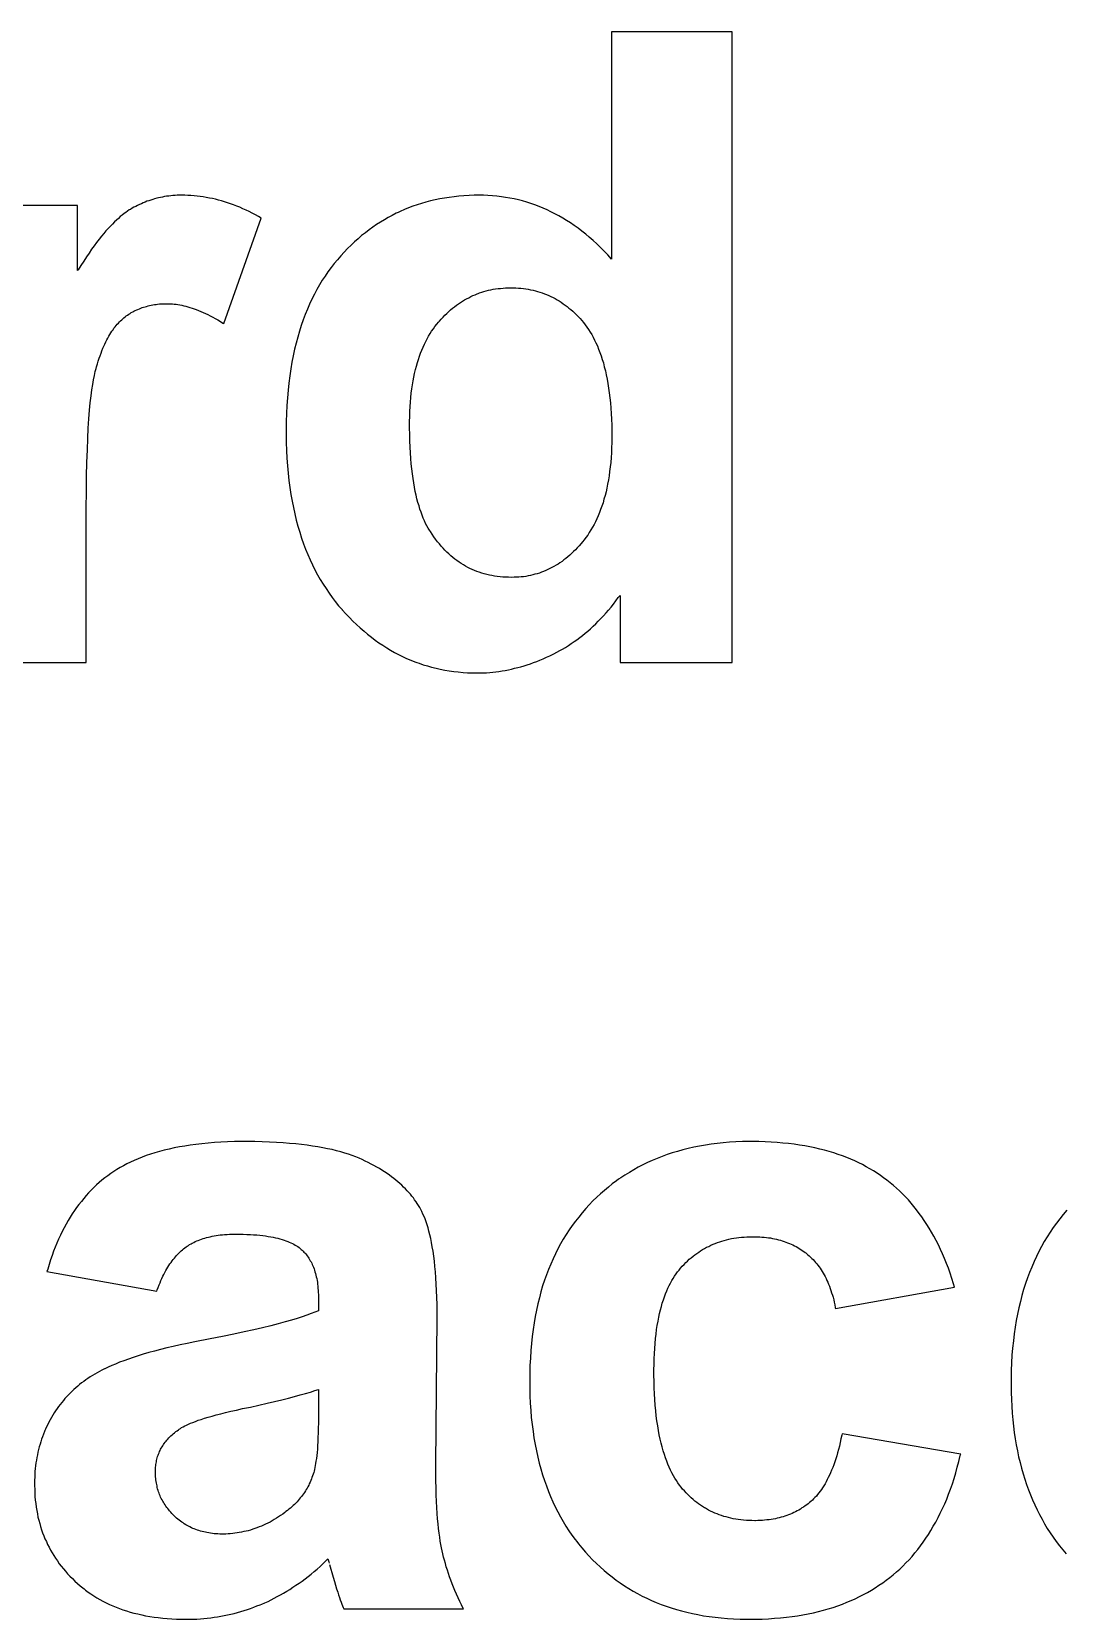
# Model space of a CAD drawing. Header units: millimetres. Extents: x 0 to 841, y 0 to 594.
# Drawn here: x 226.92 to 233.46, y 324.76 to 334.83 of the extents above; entities that cross this region are included whole.
import ezdxf

# ---------------------------------------------------------------- set-up
doc = ezdxf.new("R2010")
doc.units = ezdxf.units.MM
doc.header["$LTSCALE"] = 46.255
doc.layers.add('5_CURVES', color=7, linetype='CONTINUOUS')

msp = doc.modelspace()

# ---------------------------------------------------------------- linework, layer by layer
at = {"layer": '5_CURVES', "color": 7, "linetype": 'CONTINUOUS'}
for p, q in [((230.594, 334.83), (230.594, 333.389)), ((231.361, 334.83), (230.594, 334.83)), ((231.361, 330.83), (231.361, 334.83)), ((227.208, 333.728), (226.496, 333.728)), ((227.208, 333.316), (227.208, 333.728)), ((228.136, 332.98), (228.373, 333.649)), ((230.649, 331.256), (230.649, 330.83)), ((226.496, 330.83), (227.263, 330.83)), ((230.649, 330.83), (231.361, 330.83)), ((227.014, 326.969), (227.71, 326.844)), ((232.016, 326.735), (232.771, 326.871)), ((228.736, 326.797), (228.736, 326.721)), ((229.481, 325.743), (229.489, 326.677)), ((232.81, 325.812), (232.057, 325.941)), ((228.806, 325.112), (228.829, 325.031)), ((228.897, 324.83), (229.655, 324.83))]:
    msp.add_line(p, q, dxfattribs=at)
for points in [[(227.868, 333.793), (227.854, 333.793), (227.84, 333.793), (227.827, 333.792), (227.813, 333.791), (227.8, 333.79), (227.786, 333.788), (227.773, 333.787), (227.76, 333.785), (227.754, 333.784), (227.747, 333.782), (227.735, 333.78), (227.722, 333.777), (227.71, 333.774), (227.697, 333.771), (227.685, 333.767), (227.673, 333.763), (227.66, 333.759), (227.648, 333.755), (227.636, 333.75), (227.625, 333.746), (227.613, 333.74), (227.601, 333.735), (227.589, 333.729), (227.578, 333.723), (227.566, 333.717), (227.555, 333.711), (227.543, 333.704), (227.536, 333.7)], [(228.373, 333.649), (228.356, 333.658), (228.336, 333.669), (228.316, 333.68), (228.296, 333.69), (228.277, 333.699), (228.257, 333.708), (228.237, 333.717), (228.218, 333.725), (228.198, 333.732), (228.179, 333.739), (228.16, 333.746), (228.14, 333.752), (228.121, 333.758), (228.102, 333.763), (228.082, 333.768), (228.063, 333.772), (228.044, 333.776), (228.024, 333.78), (228.005, 333.783), (227.986, 333.786), (227.966, 333.788), (227.947, 333.79), (227.927, 333.791), (227.917, 333.792), (227.908, 333.792), (227.888, 333.793), (227.868, 333.793)], [(229.754, 333.793), (229.723, 333.793), (229.691, 333.792), (229.659, 333.79), (229.627, 333.788), (229.596, 333.784), (229.565, 333.78), (229.535, 333.776), (229.505, 333.77), (229.476, 333.764), (229.447, 333.758), (229.418, 333.75), (229.39, 333.742), (229.362, 333.733), (229.335, 333.724), (229.308, 333.714), (229.282, 333.703), (229.255, 333.691), (229.242, 333.685), (229.229, 333.679), (229.204, 333.666), (229.179, 333.653), (229.154, 333.638), (229.129, 333.623), (229.105, 333.608), (229.081, 333.591), (229.057, 333.574), (229.034, 333.556), (229.01, 333.538), (228.988, 333.518), (228.965, 333.498), (228.943, 333.477), (228.92, 333.455), (228.899, 333.433), (228.877, 333.409)], [(230.594, 333.389), (230.571, 333.415), (230.548, 333.439), (230.525, 333.462), (230.502, 333.485), (230.478, 333.507), (230.454, 333.527), (230.431, 333.547), (230.407, 333.566), (230.383, 333.584), (230.359, 333.602), (230.335, 333.618), (230.31, 333.634), (230.286, 333.649), (230.261, 333.663), (230.236, 333.676), (230.211, 333.689), (230.186, 333.701), (230.161, 333.712), (230.135, 333.722), (230.109, 333.732), (230.083, 333.741), (230.057, 333.749), (230.031, 333.757), (230.004, 333.764), (229.977, 333.77), (229.95, 333.775), (229.923, 333.78), (229.896, 333.784), (229.868, 333.787), (229.84, 333.79), (229.811, 333.792), (229.783, 333.793), (229.754, 333.793)], [(227.536, 333.7), (227.525, 333.693), (227.514, 333.685), (227.503, 333.677), (227.491, 333.668), (227.479, 333.658), (227.467, 333.647), (227.455, 333.636), (227.442, 333.624), (227.429, 333.611), (227.416, 333.597), (227.402, 333.583), (227.388, 333.567), (227.374, 333.55), (227.359, 333.533), (227.344, 333.514), (227.329, 333.494), (227.313, 333.473), (227.297, 333.451), (227.281, 333.427), (227.264, 333.402), (227.247, 333.376), (227.229, 333.349), (227.211, 333.32), (227.208, 333.316)], [(228.877, 333.409), (228.856, 333.385), (228.835, 333.36), (228.816, 333.335), (228.796, 333.308), (228.778, 333.281), (228.76, 333.254), (228.743, 333.225), (228.726, 333.196), (228.71, 333.166), (228.695, 333.135), (228.68, 333.103), (228.666, 333.071), (228.652, 333.037), (228.639, 333.003), (228.627, 332.968), (228.616, 332.931), (228.605, 332.894), (228.595, 332.856), (228.585, 332.817), (228.576, 332.776), (228.568, 332.735), (228.561, 332.692), (228.554, 332.648), (228.549, 332.603), (228.544, 332.557), (228.54, 332.509), (228.536, 332.461), (228.534, 332.41), (228.532, 332.359), (228.531, 332.306), (228.531, 332.29)], [(229.497, 332.988), (229.503, 332.995), (229.514, 333.008), (229.526, 333.021), (229.538, 333.033), (229.55, 333.044), (229.562, 333.056), (229.574, 333.066), (229.586, 333.077), (229.599, 333.087), (229.611, 333.096), (229.624, 333.105), (229.637, 333.114), (229.65, 333.122), (229.663, 333.13), (229.676, 333.137), (229.689, 333.144), (229.702, 333.151), (229.716, 333.157), (229.73, 333.163), (229.743, 333.169), (229.75, 333.171), (229.757, 333.174), (229.772, 333.179), (229.786, 333.183), (229.8, 333.187), (229.815, 333.191), (229.83, 333.194), (229.845, 333.197), (229.86, 333.2), (229.875, 333.202), (229.891, 333.203), (229.907, 333.205), (229.923, 333.206), (229.939, 333.206), (229.956, 333.207)], [(229.956, 333.207), (229.971, 333.206), (229.987, 333.206), (230.004, 333.205), (230.02, 333.204), (230.036, 333.202), (230.051, 333.2), (230.067, 333.197), (230.082, 333.194), (230.097, 333.191), (230.112, 333.187), (230.126, 333.183), (230.141, 333.179), (230.155, 333.174), (230.169, 333.169), (230.183, 333.164), (230.197, 333.158), (230.21, 333.152), (230.224, 333.145), (230.237, 333.138), (230.25, 333.131), (230.263, 333.123), (230.275, 333.115), (230.288, 333.106), (230.3, 333.097), (230.313, 333.088), (230.325, 333.078), (230.337, 333.068), (230.349, 333.058), (230.36, 333.047), (230.372, 333.036), (230.383, 333.024), (230.395, 333.011), (230.406, 332.999), (230.417, 332.986)], [(227.502, 333.016), (227.51, 333.022), (227.517, 333.028), (227.525, 333.034), (227.533, 333.039), (227.541, 333.044), (227.549, 333.049), (227.558, 333.054), (227.566, 333.058), (227.574, 333.062), (227.583, 333.066), (227.591, 333.07), (227.6, 333.074), (227.609, 333.077), (227.618, 333.081), (227.627, 333.084), (227.637, 333.087), (227.646, 333.089), (227.656, 333.092), (227.665, 333.094), (227.675, 333.096), (227.685, 333.098), (227.695, 333.1), (227.706, 333.101), (227.716, 333.103), (227.727, 333.104), (227.738, 333.104), (227.749, 333.105), (227.76, 333.105), (227.772, 333.106), (227.775, 333.106)], [(227.775, 333.106), (227.787, 333.106), (227.798, 333.105), (227.81, 333.104), (227.821, 333.103), (227.833, 333.102), (227.845, 333.1), (227.857, 333.098), (227.869, 333.096), (227.882, 333.093), (227.895, 333.09), (227.908, 333.086), (227.921, 333.082), (227.934, 333.078), (227.948, 333.074), (227.961, 333.069), (227.975, 333.063), (227.99, 333.057), (228.004, 333.051), (228.019, 333.044), (228.034, 333.037), (228.049, 333.029), (228.065, 333.021), (228.081, 333.013), (228.097, 333.003), (228.114, 332.994), (228.13, 332.983), (228.136, 332.98)], [(227.326, 332.696), (227.328, 332.705), (227.334, 332.724), (227.339, 332.742), (227.345, 332.76), (227.351, 332.776), (227.357, 332.792), (227.363, 332.808), (227.369, 332.823), (227.375, 332.837), (227.381, 332.85), (227.388, 332.864), (227.394, 332.876), (227.4, 332.888), (227.407, 332.9), (227.413, 332.911), (227.419, 332.921), (227.426, 332.931), (227.433, 332.941), (227.439, 332.95), (227.446, 332.959), (227.453, 332.967), (227.46, 332.975), (227.467, 332.983), (227.474, 332.99), (227.481, 332.997), (227.488, 333.004), (227.495, 333.01), (227.502, 333.016)], [(229.314, 332.342), (229.314, 332.359), (229.315, 332.391), (229.316, 332.423), (229.318, 332.453), (229.32, 332.482), (229.322, 332.511), (229.325, 332.538), (229.328, 332.565), (229.332, 332.591), (229.336, 332.616), (229.341, 332.641), (229.346, 332.664), (229.352, 332.688), (229.357, 332.71), (229.364, 332.732), (229.37, 332.753), (229.377, 332.773), (229.384, 332.793), (229.392, 332.812), (229.4, 332.831), (229.408, 332.849), (229.417, 332.866), (229.426, 332.883), (229.435, 332.9), (229.444, 332.916), (229.454, 332.931), (229.465, 332.946), (229.475, 332.961), (229.486, 332.975), (229.497, 332.988)], [(230.417, 332.986), (230.428, 332.972), (230.438, 332.957), (230.449, 332.942), (230.459, 332.926), (230.469, 332.91), (230.478, 332.893), (230.487, 332.875), (230.496, 332.857), (230.505, 332.838), (230.513, 332.818), (230.521, 332.797), (230.529, 332.776), (230.536, 332.753), (230.543, 332.73), (230.549, 332.706), (230.556, 332.681), (230.561, 332.655), (230.567, 332.628), (230.572, 332.6), (230.576, 332.571), (230.581, 332.541), (230.584, 332.51), (230.588, 332.478), (230.591, 332.444), (230.593, 332.41), (230.595, 332.374), (230.596, 332.336), (230.597, 332.298), (230.597, 332.268)], [(227.263, 330.83), (227.263, 331.81), (227.264, 331.916), (227.265, 332.013), (227.267, 332.1), (227.27, 332.18), (227.273, 332.252), (227.276, 332.317), (227.28, 332.376), (227.284, 332.43), (227.289, 332.478), (227.294, 332.521), (227.299, 332.559), (227.304, 332.594), (227.309, 332.624), (227.315, 332.651), (227.32, 332.675), (227.326, 332.696)], [(228.531, 332.29), (228.531, 332.277), (228.532, 332.225), (228.534, 332.175), (228.536, 332.126), (228.539, 332.078), (228.544, 332.031), (228.549, 331.985), (228.555, 331.94), (228.561, 331.897), (228.569, 331.854), (228.577, 331.813), (228.586, 331.773), (228.595, 331.733), (228.606, 331.695), (228.617, 331.657), (228.629, 331.62), (228.641, 331.584), (228.654, 331.549), (228.668, 331.515), (228.683, 331.482), (228.698, 331.45), (228.714, 331.418), (228.73, 331.387), (228.747, 331.357), (228.765, 331.328), (228.784, 331.299), (228.803, 331.271), (228.823, 331.244), (228.843, 331.217), (228.864, 331.191), (228.886, 331.166)], [(229.441, 331.669), (229.432, 331.683), (229.424, 331.698), (229.416, 331.713), (229.409, 331.73), (229.401, 331.747), (229.394, 331.764), (229.387, 331.783), (229.38, 331.803), (229.374, 331.824), (229.367, 331.845), (229.361, 331.868), (229.356, 331.892), (229.35, 331.916), (229.345, 331.942), (229.34, 331.97), (229.336, 331.998), (229.332, 332.028), (229.328, 332.059), (229.325, 332.091), (229.322, 332.125), (229.32, 332.16), (229.318, 332.197), (229.316, 332.236), (229.315, 332.276), (229.314, 332.318), (229.314, 332.342)], [(230.597, 332.268), (230.597, 332.26), (230.596, 332.226), (230.595, 332.193), (230.594, 332.161), (230.592, 332.13), (230.59, 332.1), (230.587, 332.071), (230.583, 332.042), (230.579, 332.015), (230.575, 331.988), (230.57, 331.962), (230.565, 331.937), (230.56, 331.913), (230.554, 331.889), (230.547, 331.866), (230.541, 331.844), (230.534, 331.822), (230.526, 331.801), (230.518, 331.781), (230.51, 331.761), (230.502, 331.742), (230.493, 331.723), (230.484, 331.705), (230.474, 331.688), (230.464, 331.671), (230.454, 331.655), (230.444, 331.639), (230.433, 331.624), (230.422, 331.609), (230.41, 331.595)], [(229.961, 331.37), (229.942, 331.371), (229.924, 331.371), (229.905, 331.372), (229.888, 331.374), (229.87, 331.376), (229.853, 331.379), (229.836, 331.382), (229.82, 331.385), (229.803, 331.389), (229.787, 331.393), (229.772, 331.398), (229.756, 331.403), (229.741, 331.408), (229.726, 331.414), (229.711, 331.42), (229.697, 331.427), (229.683, 331.434), (229.669, 331.442), (229.655, 331.45), (229.641, 331.458), (229.628, 331.467), (229.614, 331.477), (229.601, 331.486), (229.588, 331.497), (229.576, 331.508), (229.563, 331.519), (229.551, 331.531), (229.538, 331.543), (229.526, 331.556), (229.514, 331.569), (229.503, 331.583), (229.491, 331.597), (229.479, 331.612), (229.468, 331.628), (229.457, 331.644), (229.446, 331.661), (229.441, 331.669)], [(230.41, 331.595), (230.402, 331.585), (230.39, 331.571), (230.378, 331.558), (230.366, 331.546), (230.354, 331.534), (230.342, 331.523), (230.33, 331.512), (230.318, 331.501), (230.306, 331.491), (230.293, 331.481), (230.281, 331.472), (230.268, 331.463), (230.256, 331.455), (230.243, 331.447), (230.23, 331.44), (230.217, 331.433), (230.204, 331.426), (230.191, 331.42), (230.178, 331.414), (230.164, 331.408), (230.157, 331.405), (230.151, 331.403), (230.137, 331.398), (230.123, 331.394), (230.109, 331.39), (230.095, 331.386), (230.081, 331.383), (230.067, 331.38), (230.052, 331.377), (230.037, 331.375), (230.022, 331.374), (230.007, 331.372), (229.992, 331.371), (229.977, 331.371), (229.961, 331.37)], [(230.228, 330.886), (230.247, 330.896), (230.266, 330.906), (230.285, 330.916), (230.303, 330.927), (230.321, 330.939), (230.339, 330.951), (230.357, 330.963), (230.375, 330.975), (230.393, 330.989), (230.41, 331.002), (230.427, 331.016), (230.444, 331.03), (230.461, 331.045), (230.478, 331.061), (230.495, 331.076), (230.511, 331.093), (230.528, 331.109), (230.544, 331.127), (230.56, 331.145), (230.576, 331.163), (230.592, 331.182), (230.607, 331.201), (230.623, 331.221), (230.638, 331.242), (230.649, 331.256)], [(228.886, 331.166), (228.887, 331.165), (228.909, 331.14), (228.932, 331.116), (228.955, 331.093), (228.978, 331.071), (229.001, 331.05), (229.025, 331.029), (229.048, 331.01), (229.072, 330.991), (229.096, 330.973), (229.12, 330.956), (229.145, 330.94), (229.169, 330.924), (229.194, 330.909), (229.219, 330.895), (229.244, 330.882), (229.27, 330.869), (229.295, 330.857), (229.321, 330.846), (229.347, 330.836), (229.36, 330.831), (229.374, 330.826), (229.4, 330.817), (229.427, 330.809), (229.454, 330.801), (229.482, 330.794), (229.509, 330.788), (229.537, 330.783), (229.566, 330.778), (229.594, 330.774), (229.623, 330.771), (229.653, 330.768), (229.682, 330.766), (229.712, 330.765), (229.743, 330.765)], [(229.743, 330.765), (229.763, 330.765), (229.782, 330.765), (229.802, 330.766), (229.822, 330.768), (229.842, 330.77), (229.861, 330.772), (229.881, 330.774), (229.901, 330.777), (229.921, 330.781), (229.941, 330.785), (229.96, 330.789), (229.98, 330.794), (230, 330.799), (230.02, 330.804), (230.04, 330.81), (230.06, 330.816), (230.081, 330.823), (230.101, 330.831), (230.121, 330.838), (230.141, 330.846), (230.162, 330.855), (230.182, 330.864), (230.203, 330.874), (230.224, 330.884), (230.228, 330.886)], [(228.269, 327.793), (228.248, 327.793), (228.203, 327.793), (228.159, 327.791), (228.117, 327.789), (228.076, 327.787), (228.036, 327.784), (227.997, 327.78), (227.959, 327.775), (227.923, 327.77), (227.888, 327.765), (227.854, 327.759), (227.821, 327.753), (227.789, 327.746), (227.758, 327.738), (227.728, 327.73), (227.699, 327.722), (227.671, 327.713), (227.644, 327.704), (227.617, 327.694), (227.592, 327.684), (227.568, 327.674), (227.544, 327.663), (227.521, 327.652), (227.499, 327.64), (227.478, 327.628), (227.458, 327.616), (227.438, 327.603), (227.419, 327.59)], [(229.033, 327.67), (229.014, 327.679), (228.994, 327.688), (228.973, 327.696), (228.95, 327.705), (228.927, 327.713), (228.903, 327.72), (228.878, 327.728), (228.851, 327.735), (228.823, 327.742), (228.794, 327.748), (228.764, 327.754), (228.732, 327.76), (228.699, 327.765), (228.665, 327.77), (228.629, 327.775), (228.592, 327.779), (228.553, 327.782), (228.512, 327.785), (228.47, 327.788), (228.426, 327.79), (228.38, 327.792), (228.332, 327.793), (228.283, 327.793), (228.269, 327.793)], [(231.481, 327.793), (231.467, 327.793), (231.425, 327.793), (231.384, 327.791), (231.344, 327.789), (231.304, 327.785), (231.265, 327.781), (231.227, 327.776), (231.19, 327.771), (231.153, 327.764), (231.117, 327.757), (231.082, 327.749), (231.047, 327.741), (231.014, 327.731), (230.98, 327.721), (230.948, 327.711), (230.916, 327.699), (230.884, 327.687), (230.853, 327.674), (230.823, 327.66), (230.794, 327.646), (230.764, 327.631), (230.736, 327.615), (230.708, 327.598), (230.68, 327.581), (230.653, 327.563), (230.64, 327.554), (230.627, 327.544), (230.6, 327.525), (230.575, 327.505), (230.55, 327.484), (230.525, 327.462), (230.501, 327.44), (230.477, 327.417), (230.454, 327.393)], [(232.321, 327.564), (232.3, 327.579), (232.279, 327.594), (232.257, 327.608), (232.234, 327.621), (232.211, 327.634), (232.187, 327.647), (232.163, 327.659), (232.138, 327.671), (232.113, 327.682), (232.087, 327.693), (232.06, 327.703), (232.032, 327.712), (232.004, 327.722), (231.975, 327.73), (231.946, 327.739), (231.916, 327.746), (231.885, 327.753), (231.853, 327.76), (231.82, 327.766), (231.787, 327.771), (231.753, 327.776), (231.718, 327.781), (231.682, 327.784), (231.645, 327.787), (231.608, 327.79), (231.569, 327.792), (231.53, 327.793), (231.489, 327.793), (231.481, 327.793)], [(229.385, 327.362), (229.378, 327.375), (229.371, 327.387), (229.363, 327.4), (229.355, 327.412), (229.346, 327.424), (229.338, 327.436), (229.328, 327.447), (229.319, 327.459), (229.309, 327.471), (229.298, 327.482), (229.288, 327.493), (229.276, 327.505), (229.265, 327.516), (229.253, 327.527), (229.24, 327.538), (229.227, 327.548), (229.214, 327.559), (229.2, 327.57), (229.186, 327.58), (229.171, 327.591), (229.155, 327.601), (229.139, 327.611), (229.123, 327.622), (229.106, 327.632), (229.088, 327.642), (229.07, 327.651), (229.051, 327.661), (229.033, 327.67)], [(227.419, 327.59), (227.4, 327.577), (227.381, 327.563), (227.363, 327.548), (227.346, 327.533), (227.328, 327.518), (227.311, 327.502), (227.295, 327.485), (227.278, 327.468), (227.263, 327.451), (227.247, 327.433), (227.232, 327.414), (227.217, 327.395), (227.202, 327.376), (227.188, 327.356), (227.174, 327.335), (227.161, 327.314), (227.148, 327.292), (227.135, 327.27), (227.123, 327.247), (227.11, 327.224), (227.099, 327.2), (227.087, 327.175), (227.076, 327.15), (227.066, 327.124), (227.056, 327.098), (227.046, 327.071), (227.036, 327.043), (227.027, 327.014), (227.019, 326.985), (227.014, 326.969)], [(232.771, 326.871), (232.765, 326.891), (232.754, 326.925), (232.743, 326.958), (232.732, 326.99), (232.72, 327.021), (232.707, 327.052), (232.694, 327.082), (232.681, 327.11), (232.668, 327.139), (232.654, 327.166), (232.64, 327.193), (232.625, 327.219), (232.61, 327.244), (232.595, 327.268), (232.579, 327.292), (232.563, 327.316), (232.547, 327.338), (232.53, 327.36), (232.513, 327.382), (232.495, 327.402), (232.478, 327.423), (232.459, 327.442), (232.441, 327.461), (232.422, 327.48), (232.402, 327.498), (232.383, 327.515), (232.373, 327.524), (232.363, 327.532), (232.342, 327.548), (232.321, 327.564)], [(229.489, 326.677), (229.489, 326.712), (229.488, 326.76), (229.487, 326.805), (229.485, 326.849), (229.483, 326.89), (229.481, 326.929), (229.478, 326.967), (229.475, 327.002), (229.471, 327.036), (229.467, 327.067), (229.463, 327.098), (229.458, 327.126), (229.453, 327.153), (229.448, 327.178), (229.443, 327.202), (229.437, 327.225), (229.431, 327.246), (229.425, 327.266), (229.419, 327.285), (229.412, 327.303), (229.406, 327.319), (229.399, 327.334), (229.392, 327.349), (229.385, 327.362)], [(230.454, 327.393), (230.431, 327.368), (230.409, 327.342), (230.387, 327.315), (230.366, 327.288), (230.346, 327.261), (230.326, 327.233), (230.308, 327.204), (230.289, 327.174), (230.272, 327.144), (230.255, 327.113), (230.239, 327.082), (230.224, 327.05), (230.21, 327.017), (230.196, 326.983), (230.183, 326.949), (230.17, 326.914), (230.158, 326.878), (230.147, 326.841), (230.137, 326.803), (230.128, 326.764), (230.119, 326.725), (230.111, 326.684), (230.104, 326.643), (230.097, 326.601), (230.092, 326.557), (230.087, 326.513), (230.083, 326.468), (230.08, 326.421), (230.077, 326.374), (230.076, 326.325), (230.076, 326.276)], [(233.482, 327.358), (233.46, 327.331), (233.438, 327.304), (233.417, 327.277), (233.397, 327.248), (233.377, 327.219), (233.358, 327.19), (233.34, 327.16), (233.323, 327.129), (233.306, 327.097), (233.29, 327.065), (233.275, 327.032), (233.26, 326.998), (233.247, 326.964), (233.233, 326.929), (233.221, 326.893), (233.209, 326.856), (233.198, 326.818), (233.188, 326.78), (233.179, 326.74), (233.17, 326.7), (233.162, 326.659), (233.155, 326.617), (233.149, 326.574), (233.144, 326.529), (233.139, 326.484), (233.135, 326.438), (233.132, 326.391), (233.13, 326.342), (233.129, 326.293), (233.129, 326.257)], [(227.896, 327.125), (227.903, 327.13), (227.911, 327.135), (227.919, 327.14), (227.928, 327.145), (227.936, 327.15), (227.945, 327.154), (227.955, 327.159), (227.964, 327.163), (227.974, 327.167), (227.984, 327.171), (227.994, 327.175), (228.004, 327.178), (228.015, 327.181), (228.026, 327.185), (228.038, 327.187), (228.05, 327.19), (228.062, 327.193), (228.074, 327.195), (228.087, 327.197), (228.1, 327.199), (228.113, 327.201), (228.127, 327.202), (228.141, 327.204), (228.156, 327.205), (228.171, 327.206), (228.186, 327.206), (228.202, 327.207), (228.215, 327.207)], [(228.215, 327.207), (228.236, 327.207), (228.259, 327.206), (228.282, 327.205), (228.304, 327.204), (228.325, 327.203), (228.345, 327.201), (228.364, 327.199), (228.383, 327.197), (228.401, 327.195), (228.418, 327.192), (228.434, 327.19), (228.449, 327.187), (228.464, 327.183), (228.479, 327.18), (228.492, 327.176), (228.505, 327.173), (228.518, 327.169), (228.529, 327.165), (228.541, 327.16), (228.551, 327.156), (228.561, 327.151), (228.571, 327.147), (228.58, 327.142), (228.589, 327.137), (228.597, 327.132), (228.605, 327.127), (228.613, 327.121), (228.62, 327.116), (228.626, 327.11)], [(231.033, 326.991), (231.044, 327.003), (231.055, 327.014), (231.066, 327.026), (231.077, 327.036), (231.088, 327.047), (231.1, 327.056), (231.112, 327.066), (231.123, 327.075), (231.135, 327.084), (231.148, 327.092), (231.16, 327.101), (231.173, 327.108), (231.185, 327.116), (231.198, 327.123), (231.212, 327.129), (231.225, 327.136), (231.239, 327.142), (231.252, 327.148), (231.267, 327.153), (231.281, 327.158), (231.295, 327.162), (231.31, 327.167), (231.325, 327.171), (231.34, 327.174), (231.355, 327.178), (231.371, 327.18), (231.387, 327.183), (231.403, 327.185), (231.42, 327.187), (231.437, 327.188), (231.454, 327.189), (231.471, 327.19), (231.489, 327.19), (231.492, 327.19)], [(231.492, 327.19), (231.505, 327.19), (231.52, 327.19), (231.535, 327.189), (231.549, 327.188), (231.563, 327.187), (231.577, 327.185), (231.59, 327.184), (231.604, 327.182), (231.617, 327.179), (231.629, 327.177), (231.642, 327.174), (231.654, 327.171), (231.666, 327.168), (231.678, 327.164), (231.69, 327.16), (231.701, 327.156), (231.712, 327.152), (231.723, 327.148), (231.734, 327.143), (231.745, 327.138), (231.755, 327.133), (231.766, 327.127), (231.776, 327.122), (231.785, 327.116), (231.795, 327.11), (231.805, 327.103), (231.814, 327.097), (231.823, 327.09), (231.828, 327.087), (231.832, 327.083), (231.841, 327.076)], [(227.71, 326.844), (227.714, 326.854), (227.719, 326.869), (227.725, 326.884), (227.731, 326.898), (227.737, 326.912), (227.743, 326.926), (227.749, 326.939), (227.755, 326.951), (227.761, 326.963), (227.768, 326.975), (227.774, 326.986), (227.781, 326.997), (227.787, 327.008), (227.794, 327.018), (227.801, 327.027), (227.808, 327.037), (227.815, 327.046), (227.822, 327.055), (227.829, 327.063), (227.836, 327.071), (227.843, 327.079), (227.85, 327.086), (227.858, 327.094), (227.865, 327.1), (227.873, 327.107), (227.88, 327.113), (227.888, 327.119), (227.896, 327.125)], [(228.626, 327.11), (228.632, 327.105), (228.635, 327.102), (228.638, 327.099), (228.644, 327.093), (228.65, 327.087), (228.655, 327.081), (228.66, 327.075), (228.665, 327.068), (228.67, 327.061), (228.675, 327.054), (228.68, 327.046), (228.684, 327.038), (228.689, 327.03), (228.693, 327.022), (228.697, 327.014), (228.7, 327.005), (228.704, 326.996), (228.708, 326.987), (228.711, 326.977), (228.714, 326.967), (228.717, 326.957), (228.72, 326.947), (228.722, 326.936), (228.725, 326.925), (228.727, 326.913), (228.729, 326.901), (228.73, 326.889), (228.732, 326.877), (228.733, 326.864), (228.734, 326.85), (228.735, 326.837), (228.736, 326.823), (228.736, 326.808), (228.736, 326.797)], [(231.841, 327.076), (231.849, 327.068), (231.858, 327.061), (231.866, 327.053), (231.874, 327.045), (231.882, 327.036), (231.889, 327.027), (231.897, 327.019), (231.904, 327.009), (231.911, 327), (231.918, 326.99), (231.925, 326.98), (231.931, 326.97), (231.937, 326.959), (231.944, 326.948), (231.95, 326.937), (231.956, 326.925), (231.961, 326.913), (231.967, 326.901), (231.972, 326.889), (231.977, 326.876), (231.982, 326.862), (231.987, 326.849), (231.991, 326.835), (231.996, 326.82), (232, 326.806), (232.004, 326.79), (232.007, 326.775), (232.011, 326.759), (232.014, 326.742), (232.016, 326.735)], [(230.864, 326.331), (230.864, 326.345), (230.865, 326.381), (230.866, 326.416), (230.867, 326.45), (230.869, 326.482), (230.871, 326.514), (230.874, 326.544), (230.878, 326.573), (230.881, 326.601), (230.885, 326.628), (230.89, 326.654), (230.895, 326.679), (230.9, 326.703), (230.905, 326.726), (230.911, 326.748), (230.917, 326.769), (230.924, 326.79), (230.931, 326.809), (230.938, 326.828), (230.945, 326.846), (230.953, 326.864), (230.961, 326.88), (230.969, 326.896), (230.977, 326.912), (230.986, 326.926), (230.995, 326.94), (231.004, 326.954), (231.014, 326.967), (231.023, 326.979), (231.033, 326.991)], [(228.736, 326.721), (228.714, 326.712), (228.69, 326.703), (228.663, 326.693), (228.633, 326.683), (228.6, 326.672), (228.564, 326.661), (228.525, 326.65), (228.481, 326.638), (228.434, 326.626), (228.382, 326.613), (228.326, 326.6), (228.265, 326.586), (228.199, 326.572), (228.127, 326.557), (228.05, 326.542), (227.951, 326.523)], [(227.951, 326.523), (227.904, 326.514), (227.859, 326.504), (227.815, 326.495), (227.774, 326.485), (227.734, 326.475), (227.696, 326.465), (227.66, 326.455), (227.625, 326.445), (227.592, 326.435), (227.561, 326.424), (227.531, 326.414), (227.502, 326.404), (227.475, 326.394), (227.449, 326.383), (227.425, 326.373), (227.402, 326.363), (227.38, 326.353)], [(227.38, 326.353), (227.379, 326.352), (227.363, 326.344), (227.347, 326.336), (227.332, 326.328), (227.317, 326.319), (227.303, 326.311), (227.288, 326.302), (227.274, 326.292), (227.261, 326.283), (227.247, 326.273), (227.234, 326.263), (227.221, 326.253), (227.209, 326.243), (227.196, 326.232), (227.184, 326.222), (227.173, 326.21), (227.161, 326.199), (227.15, 326.188), (227.139, 326.176), (227.128, 326.164), (227.118, 326.152), (227.108, 326.139), (227.098, 326.126), (227.088, 326.113), (227.078, 326.1), (227.069, 326.086), (227.06, 326.073), (227.051, 326.059)], [(231.036, 325.602), (231.026, 325.615), (231.016, 325.629), (231.006, 325.644), (230.996, 325.659), (230.987, 325.675), (230.978, 325.692), (230.969, 325.71), (230.961, 325.728), (230.952, 325.747), (230.945, 325.767), (230.937, 325.788), (230.93, 325.81), (230.922, 325.833), (230.916, 325.857), (230.909, 325.881), (230.903, 325.907), (230.898, 325.934), (230.892, 325.962), (230.888, 325.992), (230.883, 326.022), (230.879, 326.054), (230.875, 326.087), (230.872, 326.121), (230.87, 326.157), (230.867, 326.194), (230.866, 326.232), (230.865, 326.272), (230.864, 326.313), (230.864, 326.331)], [(230.076, 326.276), (230.076, 326.231), (230.077, 326.182), (230.079, 326.135), (230.083, 326.089), (230.086, 326.043), (230.091, 325.999), (230.097, 325.956), (230.103, 325.914), (230.11, 325.873), (230.118, 325.833), (230.127, 325.793), (230.136, 325.755), (230.147, 325.718), (230.158, 325.681), (230.169, 325.645), (230.182, 325.61), (230.195, 325.575), (230.208, 325.542), (230.223, 325.509), (230.238, 325.477), (230.254, 325.445), (230.271, 325.415), (230.288, 325.384), (230.306, 325.355), (230.325, 325.326), (230.344, 325.298), (230.364, 325.27), (230.375, 325.257), (230.385, 325.243), (230.407, 325.217), (230.429, 325.191), (230.452, 325.166)], [(233.129, 326.257), (233.129, 326.248), (233.129, 326.203), (233.131, 326.158), (233.133, 326.115), (233.136, 326.072), (233.14, 326.03), (233.144, 325.989), (233.149, 325.949), (233.155, 325.909), (233.162, 325.87), (233.169, 325.832), (233.177, 325.795), (233.186, 325.758), (233.195, 325.723), (233.205, 325.687), (233.216, 325.653), (233.228, 325.619), (233.24, 325.586), (233.252, 325.553), (233.266, 325.521), (233.28, 325.49), (233.294, 325.459), (233.31, 325.429), (233.326, 325.399), (233.342, 325.37), (233.359, 325.341), (233.377, 325.313), (233.396, 325.285), (233.415, 325.258)], [(228.304, 326.11), (228.358, 326.122), (228.41, 326.134), (228.458, 326.145), (228.504, 326.156), (228.546, 326.167), (228.585, 326.177), (228.621, 326.187), (228.654, 326.196), (228.685, 326.205), (228.712, 326.214), (228.736, 326.222)], [(228.736, 326.222), (228.736, 326.043), (228.736, 326.009), (228.735, 325.976), (228.734, 325.946), (228.733, 325.917), (228.732, 325.89), (228.73, 325.866), (228.729, 325.843), (228.727, 325.822), (228.725, 325.802), (228.723, 325.784), (228.72, 325.768), (228.718, 325.752), (228.716, 325.739), (228.713, 325.726), (228.711, 325.715), (228.708, 325.704), (228.706, 325.695)], [(227.051, 326.059), (227.043, 326.044), (227.034, 326.029), (227.026, 326.014), (227.019, 325.999), (227.012, 325.984), (227.005, 325.969), (227.001, 325.961), (226.998, 325.954), (226.992, 325.938), (226.986, 325.922), (226.98, 325.906), (226.975, 325.89), (226.97, 325.874), (226.965, 325.858), (226.961, 325.841), (226.957, 325.825), (226.953, 325.808), (226.95, 325.791), (226.947, 325.774), (226.944, 325.756), (226.942, 325.738), (226.94, 325.72), (226.938, 325.702), (226.937, 325.684), (226.936, 325.665), (226.935, 325.646), (226.935, 325.627), (226.935, 325.621)], [(227.853, 325.97), (227.86, 325.975), (227.868, 325.98), (227.878, 325.985), (227.888, 325.99), (227.899, 325.996), (227.911, 326.001), (227.925, 326.007), (227.94, 326.013), (227.956, 326.019), (227.974, 326.026), (227.993, 326.032), (228.014, 326.039), (228.037, 326.046), (228.061, 326.053), (228.088, 326.06), (228.116, 326.068), (228.147, 326.075), (228.18, 326.083), (228.216, 326.091), (228.255, 326.1), (228.304, 326.11)], [(227.702, 325.701), (227.702, 325.71), (227.702, 325.719), (227.703, 325.728), (227.704, 325.737), (227.705, 325.746), (227.706, 325.755), (227.708, 325.763), (227.709, 325.772), (227.711, 325.78), (227.714, 325.788), (227.716, 325.796), (227.719, 325.804), (227.722, 325.812), (227.725, 325.82), (227.728, 325.828), (227.732, 325.835), (227.735, 325.843), (227.739, 325.85), (227.744, 325.858), (227.748, 325.865), (227.753, 325.872), (227.758, 325.88), (227.763, 325.887), (227.769, 325.894), (227.775, 325.901), (227.781, 325.907), (227.787, 325.914), (227.794, 325.921), (227.8, 325.928), (227.808, 325.934), (227.815, 325.941), (227.823, 325.947), (227.831, 325.954), (227.839, 325.96), (227.848, 325.966), (227.853, 325.97)], [(232.057, 325.941), (232.055, 325.932), (232.05, 325.908), (232.045, 325.885), (232.04, 325.862), (232.034, 325.841), (232.029, 325.82), (232.023, 325.8), (232.017, 325.781), (232.011, 325.762), (232.004, 325.744), (231.998, 325.727), (231.991, 325.71), (231.984, 325.694), (231.977, 325.679), (231.97, 325.664), (231.963, 325.65), (231.956, 325.636), (231.949, 325.623), (231.941, 325.61), (231.933, 325.598), (231.926, 325.587), (231.918, 325.576), (231.91, 325.566), (231.902, 325.556), (231.894, 325.546), (231.885, 325.537), (231.877, 325.528), (231.869, 325.52), (231.86, 325.512)], [(229.516, 325.218), (229.512, 325.238), (229.508, 325.26), (229.505, 325.285), (229.501, 325.311), (229.498, 325.339), (229.495, 325.369), (229.492, 325.401), (229.489, 325.436), (229.487, 325.473), (229.485, 325.512), (229.483, 325.553), (229.482, 325.597), (229.481, 325.643), (229.481, 325.692), (229.481, 325.743)], [(232.36, 325.029), (232.381, 325.047), (232.402, 325.065), (232.423, 325.083), (232.443, 325.102), (232.462, 325.122), (232.482, 325.142), (232.501, 325.163), (232.519, 325.185), (232.537, 325.207), (232.555, 325.23), (232.572, 325.253), (232.589, 325.278), (232.605, 325.302), (232.621, 325.328), (232.636, 325.354), (232.651, 325.381), (232.666, 325.409), (232.68, 325.437), (232.694, 325.466), (232.708, 325.496), (232.721, 325.527), (232.733, 325.558), (232.745, 325.59), (232.757, 325.623), (232.768, 325.657), (232.778, 325.692), (232.788, 325.728), (232.798, 325.765), (232.807, 325.802), (232.81, 325.812)], [(226.935, 325.621), (226.935, 325.612), (226.936, 325.588), (226.937, 325.565), (226.938, 325.542), (226.94, 325.52), (226.943, 325.498), (226.946, 325.476), (226.949, 325.454), (226.953, 325.433), (226.957, 325.412), (226.962, 325.392), (226.968, 325.372), (226.973, 325.352), (226.98, 325.332), (226.986, 325.313), (226.994, 325.294), (227.001, 325.275), (227.01, 325.257), (227.018, 325.239), (227.027, 325.221), (227.037, 325.203), (227.047, 325.185), (227.058, 325.168), (227.069, 325.151), (227.08, 325.134), (227.092, 325.117), (227.105, 325.101), (227.118, 325.085), (227.131, 325.069), (227.145, 325.053), (227.16, 325.037), (227.175, 325.022), (227.191, 325.007)], [(227.821, 325.421), (227.813, 325.428), (227.806, 325.436), (227.799, 325.443), (227.792, 325.451), (227.786, 325.458), (227.78, 325.466), (227.774, 325.474), (227.768, 325.482), (227.763, 325.49), (227.758, 325.498), (227.753, 325.506), (227.748, 325.514), (227.744, 325.522), (227.739, 325.531), (227.735, 325.539), (227.732, 325.547), (227.728, 325.556), (227.725, 325.565), (227.722, 325.573), (227.719, 325.582), (227.716, 325.591), (227.714, 325.6), (227.712, 325.61), (227.71, 325.619), (227.708, 325.628), (227.706, 325.638), (227.705, 325.648), (227.704, 325.658), (227.703, 325.668), (227.702, 325.678), (227.702, 325.688), (227.702, 325.699), (227.702, 325.701)], [(228.706, 325.695), (228.702, 325.685), (228.699, 325.674), (228.695, 325.664), (228.691, 325.654), (228.687, 325.644), (228.683, 325.634), (228.678, 325.624), (228.674, 325.615), (228.669, 325.605), (228.664, 325.596), (228.658, 325.587), (228.653, 325.578), (228.647, 325.569), (228.641, 325.56), (228.634, 325.551), (228.628, 325.542), (228.621, 325.534), (228.614, 325.525), (228.607, 325.517), (228.6, 325.509), (228.592, 325.501), (228.584, 325.493), (228.576, 325.485), (228.567, 325.477), (228.558, 325.469), (228.549, 325.462), (228.54, 325.454), (228.53, 325.447), (228.523, 325.441)], [(231.503, 325.389), (231.485, 325.39), (231.467, 325.39), (231.45, 325.391), (231.433, 325.393), (231.416, 325.394), (231.399, 325.397), (231.383, 325.399), (231.367, 325.402), (231.352, 325.405), (231.337, 325.409), (231.322, 325.413), (231.307, 325.417), (231.292, 325.422), (231.278, 325.427), (231.264, 325.432), (231.25, 325.438), (231.237, 325.444), (231.223, 325.45), (231.21, 325.457), (231.197, 325.464), (231.191, 325.468), (231.184, 325.471), (231.172, 325.479), (231.159, 325.487), (231.147, 325.496), (231.135, 325.505), (231.124, 325.514), (231.112, 325.524), (231.101, 325.534), (231.089, 325.544), (231.078, 325.555), (231.068, 325.566), (231.057, 325.578), (231.046, 325.59), (231.036, 325.602)], [(228.127, 325.305), (228.123, 325.305), (228.11, 325.305), (228.098, 325.306), (228.086, 325.306), (228.074, 325.307), (228.063, 325.309), (228.051, 325.31), (228.04, 325.312), (228.029, 325.314), (228.019, 325.316), (228.008, 325.318), (227.998, 325.321), (227.987, 325.324), (227.977, 325.327), (227.968, 325.33), (227.958, 325.333), (227.948, 325.337), (227.939, 325.341), (227.93, 325.345), (227.921, 325.35), (227.912, 325.354), (227.903, 325.359), (227.894, 325.364), (227.885, 325.369), (227.877, 325.375), (227.869, 325.381), (227.86, 325.387), (227.852, 325.393), (227.844, 325.4), (227.836, 325.406), (227.828, 325.413), (227.821, 325.421)], [(228.523, 325.441), (228.51, 325.431), (228.496, 325.422), (228.483, 325.413), (228.469, 325.405), (228.456, 325.397), (228.442, 325.389), (228.429, 325.381), (228.415, 325.374), (228.401, 325.368), (228.388, 325.361), (228.374, 325.355), (228.36, 325.35), (228.346, 325.344), (228.339, 325.342), (228.333, 325.339), (228.319, 325.335), (228.305, 325.33), (228.291, 325.326), (228.277, 325.323), (228.263, 325.32), (228.248, 325.317), (228.234, 325.314), (228.22, 325.312), (228.206, 325.31), (228.192, 325.308), (228.177, 325.307), (228.163, 325.306), (228.148, 325.305), (228.134, 325.305), (228.127, 325.305)], [(231.86, 325.512), (231.851, 325.504), (231.842, 325.497), (231.833, 325.49), (231.823, 325.483), (231.813, 325.476), (231.803, 325.47), (231.793, 325.463), (231.783, 325.457), (231.773, 325.452), (231.762, 325.446), (231.752, 325.441), (231.741, 325.436), (231.73, 325.431), (231.718, 325.427), (231.707, 325.422), (231.695, 325.418), (231.683, 325.414), (231.671, 325.411), (231.659, 325.408), (231.646, 325.405), (231.634, 325.402), (231.621, 325.399), (231.607, 325.397), (231.594, 325.395), (231.58, 325.394), (231.566, 325.392), (231.552, 325.391), (231.538, 325.39), (231.523, 325.39), (231.508, 325.389), (231.503, 325.389)], [(229.655, 324.83), (229.654, 324.832), (229.643, 324.855), (229.632, 324.878), (229.622, 324.901), (229.612, 324.924), (229.602, 324.946), (229.593, 324.968), (229.584, 324.99), (229.576, 325.012), (229.568, 325.034), (229.561, 325.055), (229.554, 325.076), (229.547, 325.097), (229.541, 325.118), (229.535, 325.139), (229.53, 325.159), (229.525, 325.179), (229.52, 325.198), (229.516, 325.218)], [(233.415, 325.258), (233.436, 325.231), (233.457, 325.204), (233.478, 325.179)], [(228.376, 324.861), (228.396, 324.869), (228.416, 324.878), (228.436, 324.888), (228.456, 324.898), (228.475, 324.908), (228.495, 324.919), (228.515, 324.93), (228.535, 324.942), (228.554, 324.954), (228.574, 324.967), (228.593, 324.98), (228.613, 324.993), (228.632, 325.007), (228.651, 325.021), (228.67, 325.036), (228.689, 325.051), (228.708, 325.067), (228.727, 325.083), (228.746, 325.099), (228.764, 325.116), (228.783, 325.134), (228.796, 325.147)], [(228.796, 325.147), (228.797, 325.142), (228.799, 325.136), (228.8, 325.135), (228.802, 325.128), (228.804, 325.12)], [(230.452, 325.166), (230.475, 325.142), (230.499, 325.118), (230.523, 325.096), (230.548, 325.074), (230.573, 325.053), (230.598, 325.033), (230.624, 325.013), (230.65, 324.995), (230.677, 324.977), (230.704, 324.959), (230.732, 324.943), (230.76, 324.927), (230.789, 324.912), (230.818, 324.898), (230.848, 324.884), (230.879, 324.871), (230.91, 324.859), (230.941, 324.847), (230.973, 324.837), (231.006, 324.827), (231.039, 324.817), (231.073, 324.809), (231.108, 324.801), (231.143, 324.794), (231.179, 324.787), (231.215, 324.782), (231.253, 324.777), (231.291, 324.773), (231.33, 324.769), (231.369, 324.767), (231.41, 324.765), (231.451, 324.765), (231.467, 324.765)], [(228.829, 325.031), (228.837, 325.004), (228.844, 324.98), (228.851, 324.957), (228.858, 324.937), (228.864, 324.919), (228.869, 324.902), (228.874, 324.887), (228.879, 324.873), (228.884, 324.861), (228.889, 324.85), (228.893, 324.839), (228.897, 324.83)], [(231.467, 324.765), (231.47, 324.765), (231.511, 324.765), (231.551, 324.766), (231.591, 324.768), (231.629, 324.771), (231.667, 324.774), (231.704, 324.778), (231.74, 324.782), (231.775, 324.787), (231.809, 324.793), (231.843, 324.799), (231.876, 324.806), (231.908, 324.814), (231.94, 324.822), (231.97, 324.831), (232, 324.84), (232.03, 324.85), (232.059, 324.861), (232.087, 324.872), (232.114, 324.883), (232.141, 324.895), (232.168, 324.908), (232.194, 324.921), (232.219, 324.935), (232.244, 324.949), (232.268, 324.964), (232.291, 324.98), (232.315, 324.995), (232.337, 325.012), (232.36, 325.029)], [(227.191, 325.007), (227.207, 324.992), (227.224, 324.977), (227.241, 324.963), (227.249, 324.957), (227.258, 324.95), (227.275, 324.937), (227.293, 324.925), (227.312, 324.913), (227.331, 324.901), (227.35, 324.89), (227.369, 324.879), (227.389, 324.869), (227.41, 324.859), (227.431, 324.85), (227.452, 324.841), (227.474, 324.833), (227.496, 324.825), (227.519, 324.817), (227.542, 324.81), (227.566, 324.804), (227.59, 324.798), (227.615, 324.792), (227.64, 324.787), (227.666, 324.783), (227.693, 324.778), (227.72, 324.775), (227.748, 324.772), (227.777, 324.769), (227.806, 324.767), (227.836, 324.766), (227.867, 324.765), (227.898, 324.765), (227.898, 324.765)], [(227.898, 324.765), (227.921, 324.765), (227.943, 324.765), (227.965, 324.766), (227.987, 324.768), (228.009, 324.769), (228.031, 324.772), (228.053, 324.774), (228.074, 324.777), (228.096, 324.78), (228.117, 324.784), (228.138, 324.788), (228.16, 324.792), (228.181, 324.797), (228.202, 324.802), (228.222, 324.808), (228.243, 324.813), (228.264, 324.82), (228.285, 324.826), (228.305, 324.833), (228.326, 324.841), (228.346, 324.849), (228.367, 324.857), (228.376, 324.861)]]:
    msp.add_lwpolyline(points, dxfattribs=at)

doc.saveas('drawing.dxf')
